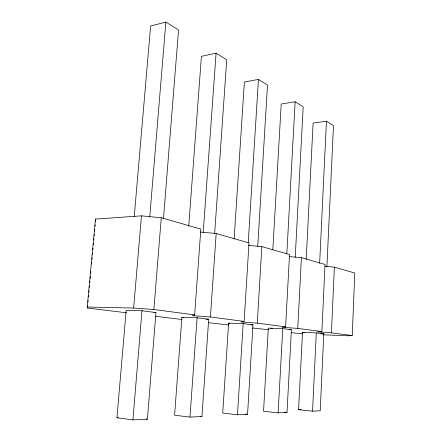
<?xml version="1.0" encoding="UTF-8"?>
<svg xmlns="http://www.w3.org/2000/svg" width="442" height="442" viewBox="0 0 442 442"><rect width="100%" height="100%" fill="white"/><g stroke="black" fill="none" stroke-linecap="round" stroke-linejoin="round"><path stroke-width="0.66" d="M323.036 334.787L347.854 335.782L352.241 335.577L354.793 273.018L334.384 267.145L324.925 266.322M352.241 335.577L331.428 332.832L334.384 267.145M312.549 411.171L316.301 332.903L302.499 332.367L298.577 409.701L312.549 411.171L320.212 410.795L323.787 333.859L316.301 332.903M319.643 263.272L326.456 121.196L313.113 123.047L306.201 259.349M331.428 332.832L317.732 331.865L321.881 331.572L325.025 264.454L301.411 257.658L289.394 256.592M326.909 266.659L333.467 125.545L326.456 121.196M287.018 412.43L291.394 329.732L282.736 328.633L268.322 328.108L263.543 411.259L278.134 412.861L287.018 412.43L284.388 412.143M295.223 257.327L303.19 106.776L295.134 101.782L281.211 103.997L272.825 249.835M321.881 331.572L297.753 328.384L301.411 257.658M278.134 412.861L282.736 328.633M286.836 253.642L295.134 101.782M297.753 328.384L281.863 327.295L285.615 326.881L289.527 254.553L261.852 246.608L248.459 245.398M285.615 326.881L257.277 323.146L261.852 246.608M237.476 414.778L247.559 414.287L252.979 324.887L243.177 323.643L237.476 414.778L222.729 413.077L228.613 323.157L243.691 323.66M257.725 246.542L267.509 85.03L258.448 79.422L244.393 82.008L234.127 238.895M248.249 242.547L258.448 79.422M257.277 323.146L240.94 321.975L244.117 321.411L249.012 242.923L216.182 233.503L200.48 232.044M189.966 417.104L201.95 416.519L208.707 319.257L197.093 317.781L189.966 417.104L174.584 415.215L181.905 317.339L197.635 317.792M214.668 233.387L226.729 59.775L216.083 53.189L201.425 56.344L188.723 226.193M244.117 321.411L210.409 316.969L216.182 233.503M210.409 316.969L192.331 315.665L194.635 314.892L200.839 229.1L161.269 217.74L141.451 215.851L95.455 219.083L87.207 307.057L87.45 308.046L126.5 312.77M203.221 232.393L216.083 53.189M194.635 314.892L153.882 309.516L161.269 217.74M132.926 419.9L147.407 419.193L155.943 312.544L141.97 310.765L132.926 419.9L116.942 417.778L126.174 310.389L142.528 310.781M163.452 218.746L178.562 29.951L165.883 22.1L150.628 26.001L134.23 216.718M149.727 217.11L165.883 22.1M87.207 307.057L133.655 308.041L141.451 215.851M87.45 308.046L87.704 305.295M88.03 301.858L88.157 300.488M88.477 297.052L88.61 295.676M88.93 292.239L89.057 290.869M89.383 287.433L89.511 286.057M89.831 282.62L89.958 281.245M90.218 278.499L90.411 276.438M90.671 273.686L90.864 271.626M91.571 264.067L91.698 262.692M92.024 259.261L92.151 257.885M92.472 254.448L92.599 253.073M92.925 249.636L93.052 248.266M93.373 244.829L93.505 243.454M93.826 240.017L93.953 238.641M94.212 235.895L94.339 234.52M94.66 231.083L94.792 229.713M95.113 226.276L95.24 224.901M116.942 417.778L118.268 417.718M298.577 409.701L301.184 409.585M153.904 312.494L155.943 312.544M205.972 319.174L208.707 319.257M250.918 324.82L252.979 324.887M289.355 329.66L291.394 329.732M320.373 333.727L323.787 333.859M228.774 325.003L208.287 322.66M268.67 329.721L252.36 327.992M302.687 333.776L291.322 332.704M133.655 308.041L153.882 309.516M245.57 414.06L247.559 414.287M155.352 316.257L182.005 319.483M200.629 416.358L201.95 416.519M181.905 317.339L183.866 317.583M228.613 323.157L229.939 323.323M270.355 328.362L272.388 328.616M302.499 332.367L304.405 332.605M146.087 419.016L147.407 419.193M95.455 219.083L95.489 221.541"/></g></svg>
